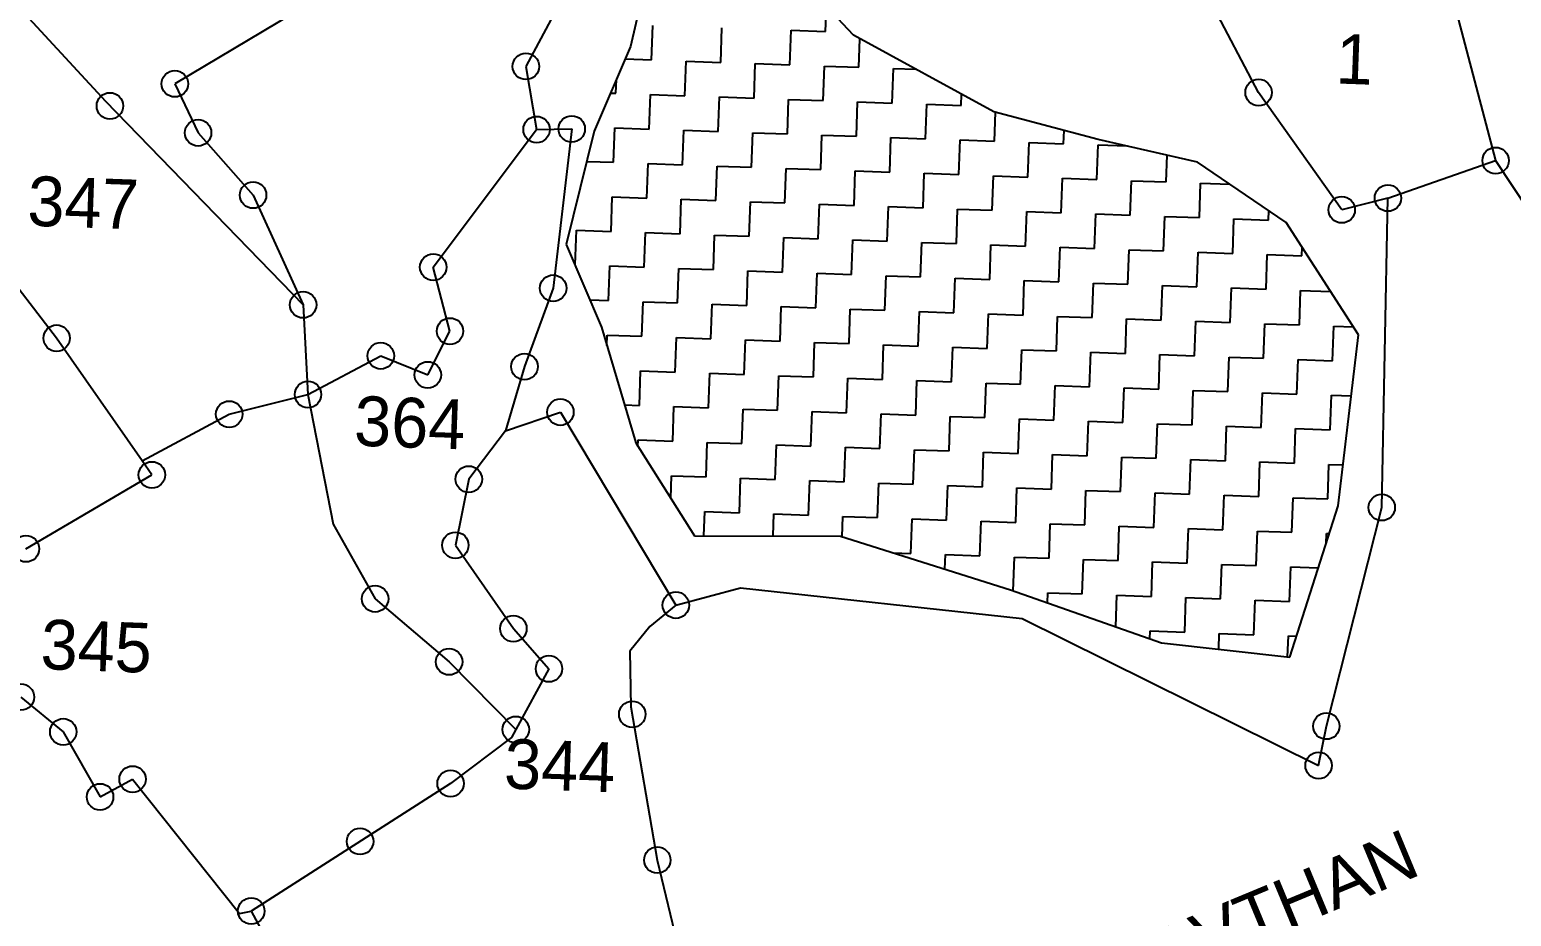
# Model space of a CAD drawing. Header units: metres. Extents: x 287345 to 291891, y 1993918 to 1999987.
# Drawn here: x 289966.5 to 290397.9, y 1996887.8 to 1997145.8 of the extents above; entities that cross this region are included whole.
import ezdxf
from ezdxf.enums import TextEntityAlignment as Align

# ---------------------------------------------------------------- set-up
doc = ezdxf.new("R2010")
doc.units = ezdxf.units.M
doc.header["$MEASUREMENT"] = 0
for name, color, linetype in [('POLY_HATCH', 12, 'Continuous'), ('POLY_PARCEL', 6, 'Continuous'), ('TEXT_MAPIN', 7, 'Continuous'), ('TEXT_PARCEL', 7, 'Continuous')]:
    doc.layers.add(name, color=color, linetype=linetype)
doc.styles.get("Standard").update_dxf_attribs({"font": 'arial.ttf'})
doc.styles.add('TEXT_MAP', font='')
doc.styles.get('TEXT_MAP').set_extended_font_data('Kruti Dev 050')

msp = doc.modelspace()

# ---------------------------------------------------------------- linework, layer by layer
for centre in [(290110.99, 1997135.16), (290008.8, 1997130.1), (290324.28, 1997127.56), (289989.9, 1997123.64), (290114.11, 1997116.76), (290124.34, 1997116.94), (290015.57, 1997115.83), (290393.29, 1997107.73), (290031.57, 1997097.71), (290361.93, 1997096.83), (290348.49, 1997093.43), (290084.01, 1997076.72), (290118.93, 1997070.59), (290046.15, 1997065.78), (289974.39, 1997056.04), (290088.9, 1997058.07), (290068.76, 1997050.93), (290110.59, 1997047.76), (290082.44, 1997045.36), (290047.56, 1997039.66), (290121.04, 1997034.53), (290024.63, 1997033.91), (290002.11, 1997016.25), (290094.37, 1997014.99), (290360.13, 1997006.8), (290090.46, 1996995.77), (289965.47, 1996994.77), (290067.11, 1996980.2), (290154.65, 1996978.36), (290107.36, 1996971.51), (290088.65, 1996961.88), (290117.71, 1996959.85), (289964.01, 1996951.61), (290141.96, 1996946.58), (289976.31, 1996941.47), (290108.05, 1996942.14), (290344.01, 1996943.15), (290341.75, 1996931.68), (289996.51, 1996927.68), (289987.04, 1996922.53), (290089.08, 1996926.44), (290062.74, 1996909.6), (290149.25, 1996904.17), (290031.03, 1996889.33)]:
    msp.add_circle(centre, 3.85)
at = {"layer": 'POLY_HATCH'}
for p, q in [((290159.6, 1997220.92), (290141.48, 1997140.97)), ((290206.33, 1997144.22), (290184.9, 1997167.21)), ((290247.26, 1997121.92), (290206.33, 1997144.22)), ((290141.48, 1997140.97), (290130.87, 1997116.33)), ((290277.56, 1997113.9), (290247.26, 1997121.92)), ((290130.87, 1997116.33), (290122.75, 1997083.27)), ((290306.53, 1997107.32), (290277.56, 1997113.9)), ((290332.32, 1997089.73), (290306.53, 1997107.32)), ((290353.41, 1997057.03), (290332.32, 1997089.73)), ((290122.75, 1997083.27), (290133.02, 1997059.28)), ((290133.02, 1997059.28), (290142.95, 1997025.58)), ((290347.48, 1997007.21), (290353.41, 1997057.03)), ((290142.95, 1997025.58), (290160.07, 1996998.57)), ((290333.41, 1996963.24), (290347.48, 1997007.21)), ((290160.07, 1996998.57), (290202.57, 1996998.44)), ((290202.57, 1996998.44), (290252.07, 1996982.79)), ((290252.07, 1996982.79), (290296.01, 1996967.34)), ((290296.01, 1996967.34), (290333.41, 1996963.24))]:
    msp.add_line(p, q, dxfattribs=at)
at = {"layer": 'POLY_HATCH', "linetype": 'Continuous'}
for p, q in [((290198.23, 1997145.31), (290198.49, 1997152.63)), ((290147.6, 1997137.04), (290147.96, 1997147.09)), ((290167.71, 1997136.33), (290168.07, 1997146.38)), ((290187.82, 1997135.62), (290188.18, 1997145.67)), ((290188.18, 1997145.67), (290198.23, 1997145.31)), ((290207.93, 1997134.9), (290208.22, 1997143.19)), ((290139.9, 1997137.31), (290147.6, 1997137.04)), ((290157.3, 1997126.63), (290157.66, 1997136.68)), ((290157.66, 1997136.68), (290167.71, 1997136.33)), ((290177.41, 1997125.92), (290177.77, 1997135.97)), ((290177.77, 1997135.97), (290187.82, 1997135.62)), ((290197.52, 1997125.21), (290197.88, 1997135.26)), ((290197.88, 1997135.26), (290207.93, 1997134.9)), ((290217.63, 1997124.49), (290217.98, 1997134.55)), ((290217.98, 1997134.55), (290224.51, 1997134.32)), ((290137.19, 1997127.34), (290137.33, 1997131.34)), ((290135.63, 1997127.4), (290137.19, 1997127.34)), ((290146.89, 1997116.93), (290147.25, 1997126.98)), ((290147.25, 1997126.98), (290157.3, 1997126.63)), ((290167, 1997116.22), (290167.36, 1997126.27)), ((290167.36, 1997126.27), (290177.41, 1997125.92)), ((290187.11, 1997115.51), (290187.46, 1997125.56)), ((290187.46, 1997125.56), (290197.52, 1997125.21)), ((290207.22, 1997114.8), (290207.57, 1997124.85)), ((290207.57, 1997124.85), (290217.63, 1997124.49)), ((290237.74, 1997123.78), (290237.85, 1997127.05)), ((290227.33, 1997114.08), (290227.68, 1997124.14)), ((290227.68, 1997124.14), (290237.74, 1997123.78)), ((290247.44, 1997113.37), (290247.73, 1997121.8)), ((290136.48, 1997107.23), (290136.84, 1997117.29)), ((290136.84, 1997117.29), (290146.89, 1997116.93)), ((290156.59, 1997106.52), (290156.95, 1997116.57)), ((290156.95, 1997116.57), (290167, 1997116.22)), ((290176.7, 1997105.81), (290177.05, 1997115.86)), ((290177.05, 1997115.86), (290187.11, 1997115.51)), ((290267.54, 1997112.66), (290267.68, 1997116.52)), ((290196.81, 1997105.1), (290197.16, 1997115.15)), ((290197.16, 1997115.15), (290207.22, 1997114.8)), ((290216.92, 1997104.38), (290217.27, 1997114.44)), ((290217.27, 1997114.44), (290227.33, 1997114.08)), ((290237.03, 1997103.67), (290237.38, 1997113.73)), ((290237.38, 1997113.73), (290247.44, 1997113.37)), ((290257.13, 1997102.96), (290257.49, 1997113.02)), ((290257.49, 1997113.02), (290267.54, 1997112.66)), ((290277.24, 1997102.25), (290277.6, 1997112.3)), ((290277.6, 1997112.3), (290285.89, 1997112.01)), ((290128.7, 1997107.51), (290136.48, 1997107.23)), ((290297.35, 1997101.54), (290297.63, 1997109.34)), ((290146.18, 1997096.82), (290146.54, 1997106.88)), ((290146.54, 1997106.88), (290156.59, 1997106.52)), ((290166.29, 1997096.11), (290166.64, 1997106.16)), ((290166.64, 1997106.16), (290176.7, 1997105.81)), ((290186.4, 1997095.4), (290186.75, 1997105.45)), ((290186.75, 1997105.45), (290196.81, 1997105.1)), ((290206.51, 1997094.69), (290206.86, 1997104.74)), ((290206.86, 1997104.74), (290216.92, 1997104.38)), ((290226.62, 1997093.97), (290226.97, 1997104.03)), ((290226.97, 1997104.03), (290237.03, 1997103.67)), ((290246.72, 1997093.26), (290247.08, 1997103.32)), ((290247.08, 1997103.32), (290257.13, 1997102.96)), ((290266.83, 1997092.55), (290267.19, 1997102.61)), ((290267.19, 1997102.61), (290277.24, 1997102.25)), ((290286.94, 1997091.84), (290287.3, 1997101.89)), ((290287.3, 1997101.89), (290297.35, 1997101.54)), ((290307.05, 1997091.13), (290307.41, 1997101.18)), ((290307.41, 1997101.18), (290315.98, 1997100.88)), ((290135.77, 1997087.12), (290136.12, 1997097.18)), ((290136.12, 1997097.18), (290146.18, 1997096.82)), ((290155.88, 1997086.41), (290156.23, 1997096.47)), ((290156.23, 1997096.47), (290166.29, 1997096.11)), ((290175.99, 1997085.7), (290176.34, 1997095.75)), ((290176.34, 1997095.75), (290186.4, 1997095.4)), ((290196.1, 1997084.99), (290196.45, 1997095.04)), ((290196.45, 1997095.04), (290206.51, 1997094.69)), ((290216.21, 1997084.28), (290216.56, 1997094.33)), ((290216.56, 1997094.33), (290226.62, 1997093.97)), ((290236.31, 1997083.56), (290236.67, 1997093.62)), ((290236.67, 1997093.62), (290246.72, 1997093.26)), ((290256.42, 1997082.85), (290256.78, 1997092.91)), ((290256.78, 1997092.91), (290266.83, 1997092.55)), ((290276.53, 1997082.14), (290276.89, 1997092.2)), ((290276.89, 1997092.2), (290286.94, 1997091.84)), ((290296.64, 1997081.43), (290297, 1997091.48)), ((290297, 1997091.48), (290307.05, 1997091.13)), ((290316.75, 1997080.72), (290317.11, 1997090.77)), ((290317.11, 1997090.77), (290327.16, 1997090.42)), ((290327.16, 1997090.42), (290327.26, 1997093.19)), ((290125.36, 1997077.42), (290125.71, 1997087.48)), ((290125.71, 1997087.48), (290135.77, 1997087.12)), ((290145.47, 1997076.71), (290145.82, 1997086.77)), ((290145.82, 1997086.77), (290155.88, 1997086.41)), ((290165.58, 1997076), (290165.93, 1997086.05)), ((290165.93, 1997086.05), (290175.99, 1997085.7)), ((290185.69, 1997075.29), (290186.04, 1997085.34)), ((290186.04, 1997085.34), (290196.1, 1997084.99)), ((290205.79, 1997074.58), (290206.15, 1997084.63)), ((290206.15, 1997084.63), (290216.21, 1997084.28)), ((290225.9, 1997073.87), (290226.26, 1997083.92)), ((290226.26, 1997083.92), (290236.31, 1997083.56)), ((290246.01, 1997073.15), (290246.37, 1997083.21)), ((290246.37, 1997083.21), (290256.42, 1997082.85)), ((290266.12, 1997072.44), (290266.48, 1997082.5)), ((290266.48, 1997082.5), (290276.53, 1997082.14)), ((290286.23, 1997071.73), (290286.59, 1997081.79)), ((290286.59, 1997081.79), (290296.64, 1997081.43)), ((290336.86, 1997080.01), (290336.95, 1997082.56)), ((290125.25, 1997077.43), (290125.36, 1997077.42)), ((290135.06, 1997067.01), (290135.41, 1997077.07)), ((290135.41, 1997077.07), (290145.47, 1997076.71)), ((290306.34, 1997071.02), (290306.7, 1997081.07)), ((290306.7, 1997081.07), (290316.75, 1997080.72)), ((290326.45, 1997070.31), (290326.8, 1997080.36)), ((290326.8, 1997080.36), (290336.86, 1997080.01)), ((290155.17, 1997066.3), (290155.52, 1997076.36)), ((290155.52, 1997076.36), (290165.58, 1997076)), ((290175.28, 1997065.59), (290175.63, 1997075.64)), ((290175.63, 1997075.64), (290185.69, 1997075.29)), ((290195.38, 1997064.88), (290195.74, 1997074.93)), ((290195.74, 1997074.93), (290205.79, 1997074.58)), ((290215.49, 1997064.17), (290215.85, 1997074.22)), ((290215.85, 1997074.22), (290225.9, 1997073.87)), ((290235.6, 1997063.46), (290235.96, 1997073.51)), ((290235.96, 1997073.51), (290246.01, 1997073.15)), ((290255.71, 1997062.74), (290256.07, 1997072.8)), ((290256.07, 1997072.8), (290266.12, 1997072.44)), ((290275.82, 1997062.03), (290276.18, 1997072.09)), ((290276.18, 1997072.09), (290286.23, 1997071.73)), ((290295.93, 1997061.32), (290296.29, 1997071.38)), ((290296.29, 1997071.38), (290306.34, 1997071.02)), ((290316.04, 1997060.61), (290316.39, 1997070.66)), ((290316.39, 1997070.66), (290326.45, 1997070.31)), ((290336.15, 1997059.9), (290336.5, 1997069.95)), ((290336.5, 1997069.95), (290345.28, 1997069.64)), ((290129.63, 1997067.21), (290135.06, 1997067.01)), ((290144.76, 1997056.6), (290145.11, 1997066.66)), ((290145.11, 1997066.66), (290155.17, 1997066.3)), ((290164.87, 1997055.89), (290165.22, 1997065.95)), ((290165.22, 1997065.95), (290175.28, 1997065.59)), ((290184.97, 1997055.18), (290185.33, 1997065.23)), ((290185.33, 1997065.23), (290195.38, 1997064.88)), ((290205.08, 1997054.47), (290205.44, 1997064.52)), ((290205.44, 1997064.52), (290215.49, 1997064.17)), ((290225.19, 1997053.76), (290225.55, 1997063.81)), ((290225.55, 1997063.81), (290235.6, 1997063.46)), ((290245.3, 1997053.05), (290245.66, 1997063.1)), ((290245.66, 1997063.1), (290255.71, 1997062.74)), ((290265.41, 1997052.33), (290265.77, 1997062.39)), ((290265.77, 1997062.39), (290275.82, 1997062.03)), ((290285.52, 1997051.62), (290285.87, 1997061.68)), ((290285.87, 1997061.68), (290295.93, 1997061.32)), ((290305.63, 1997050.91), (290305.98, 1997060.96)), ((290305.98, 1997060.96), (290316.04, 1997060.61)), ((290325.74, 1997050.2), (290326.09, 1997060.25)), ((290326.09, 1997060.25), (290336.15, 1997059.9)), ((290134.6, 1997053.95), (290134.7, 1997056.96)), ((290134.7, 1997056.96), (290144.76, 1997056.6)), ((290154.45, 1997046.19), (290154.81, 1997056.25)), ((290154.81, 1997056.25), (290164.87, 1997055.89)), ((290174.56, 1997045.48), (290174.92, 1997055.54)), ((290174.92, 1997055.54), (290184.97, 1997055.18)), ((290345.85, 1997049.49), (290346.2, 1997059.54)), ((290346.2, 1997059.54), (290351.92, 1997059.34)), ((290194.67, 1997044.77), (290195.03, 1997054.82)), ((290195.03, 1997054.82), (290205.08, 1997054.47)), ((290214.78, 1997044.06), (290215.14, 1997054.11)), ((290215.14, 1997054.11), (290225.19, 1997053.76)), ((290234.89, 1997043.35), (290235.25, 1997053.4)), ((290235.25, 1997053.4), (290245.3, 1997053.05)), ((290255, 1997042.63), (290255.36, 1997052.69)), ((290255.36, 1997052.69), (290265.41, 1997052.33)), ((290275.11, 1997041.92), (290275.46, 1997051.98)), ((290275.46, 1997051.98), (290285.52, 1997051.62)), ((290295.22, 1997041.21), (290295.57, 1997051.27)), ((290295.57, 1997051.27), (290305.63, 1997050.91)), ((290315.33, 1997040.5), (290315.68, 1997050.55)), ((290315.68, 1997050.55), (290325.74, 1997050.2)), ((290335.44, 1997039.79), (290335.79, 1997049.84)), ((290335.79, 1997049.84), (290345.85, 1997049.49)), ((290144.04, 1997036.49), (290144.4, 1997046.55)), ((290144.4, 1997046.55), (290154.45, 1997046.19)), ((290164.15, 1997035.78), (290164.51, 1997045.84)), ((290164.51, 1997045.84), (290174.56, 1997045.48)), ((290184.26, 1997035.07), (290184.62, 1997045.13)), ((290184.62, 1997045.13), (290194.67, 1997044.77)), ((290204.37, 1997034.36), (290204.73, 1997044.41)), ((290204.73, 1997044.41), (290214.78, 1997044.06)), ((290224.48, 1997033.65), (290224.84, 1997043.7)), ((290224.84, 1997043.7), (290234.89, 1997043.35)), ((290244.59, 1997032.94), (290244.95, 1997042.99)), ((290244.95, 1997042.99), (290255, 1997042.63)), ((290264.7, 1997032.22), (290265.05, 1997042.28)), ((290265.05, 1997042.28), (290275.11, 1997041.92)), ((290284.81, 1997031.51), (290285.16, 1997041.57)), ((290285.16, 1997041.57), (290295.22, 1997041.21)), ((290304.92, 1997030.8), (290305.27, 1997040.86)), ((290305.27, 1997040.86), (290315.33, 1997040.5)), ((290325.03, 1997030.09), (290325.38, 1997040.14)), ((290325.38, 1997040.14), (290335.44, 1997039.79)), ((290345.13, 1997029.38), (290345.49, 1997039.43)), ((290345.49, 1997039.43), (290351.29, 1997039.23)), ((290139.69, 1997036.65), (290144.04, 1997036.49)), ((290153.74, 1997026.08), (290154.1, 1997036.14)), ((290154.1, 1997036.14), (290164.15, 1997035.78)), ((290173.85, 1997025.37), (290174.21, 1997035.43)), ((290174.21, 1997035.43), (290184.26, 1997035.07)), ((290193.96, 1997024.66), (290194.32, 1997034.72)), ((290194.32, 1997034.72), (290204.37, 1997034.36)), ((290214.07, 1997023.95), (290214.43, 1997034)), ((290214.43, 1997034), (290224.48, 1997033.65)), ((290234.18, 1997023.24), (290234.54, 1997033.29)), ((290234.54, 1997033.29), (290244.59, 1997032.94)), ((290254.29, 1997022.53), (290254.64, 1997032.58)), ((290254.64, 1997032.58), (290264.7, 1997032.22)), ((290274.4, 1997021.81), (290274.75, 1997031.87)), ((290274.75, 1997031.87), (290284.81, 1997031.51)), ((290294.51, 1997021.1), (290294.86, 1997031.16)), ((290294.86, 1997031.16), (290304.92, 1997030.8)), ((290314.62, 1997020.39), (290314.97, 1997030.45)), ((290314.97, 1997030.45), (290325.03, 1997030.09)), ((290334.72, 1997019.68), (290335.08, 1997029.73)), ((290335.08, 1997029.73), (290345.13, 1997029.38)), ((290143.62, 1997024.53), (290143.69, 1997026.44)), ((290143.69, 1997026.44), (290153.74, 1997026.08)), ((290163.44, 1997015.67), (290163.8, 1997025.73)), ((290163.8, 1997025.73), (290173.85, 1997025.37)), ((290183.55, 1997014.96), (290183.91, 1997025.02)), ((290183.91, 1997025.02), (290193.96, 1997024.66)), ((290203.66, 1997014.25), (290204.02, 1997024.3)), ((290204.02, 1997024.3), (290214.07, 1997023.95)), ((290223.77, 1997013.54), (290224.12, 1997023.59)), ((290224.12, 1997023.59), (290234.18, 1997023.24)), ((290243.88, 1997012.83), (290244.23, 1997022.88)), ((290244.23, 1997022.88), (290254.29, 1997022.53)), ((290263.99, 1997012.12), (290264.34, 1997022.17)), ((290264.34, 1997022.17), (290274.4, 1997021.81)), ((290284.1, 1997011.4), (290284.45, 1997021.46)), ((290284.45, 1997021.46), (290294.51, 1997021.1)), ((290304.2, 1997010.69), (290304.56, 1997020.75)), ((290304.56, 1997020.75), (290314.62, 1997020.39)), ((290324.31, 1997009.98), (290324.67, 1997020.04)), ((290324.67, 1997020.04), (290334.72, 1997019.68)), ((290344.42, 1997009.27), (290344.78, 1997019.32)), ((290344.78, 1997019.32), (290348.9, 1997019.18)), ((290153.16, 1997009.48), (290153.39, 1997016.03)), ((290153.39, 1997016.03), (290163.44, 1997015.67)), ((290173.14, 1997005.26), (290173.5, 1997015.32)), ((290173.5, 1997015.32), (290183.55, 1997014.96)), ((290193.25, 1997004.55), (290193.61, 1997014.61)), ((290193.61, 1997014.61), (290203.66, 1997014.25)), ((290213.36, 1997003.84), (290213.71, 1997013.89)), ((290213.71, 1997013.89), (290223.77, 1997013.54)), ((290233.47, 1997003.13), (290233.82, 1997013.18)), ((290233.82, 1997013.18), (290243.88, 1997012.83)), ((290253.58, 1997002.42), (290253.93, 1997012.47)), ((290253.93, 1997012.47), (290263.99, 1997012.12)), ((290273.69, 1997001.71), (290274.04, 1997011.76)), ((290274.04, 1997011.76), (290284.1, 1997011.4)), ((290293.79, 1997000.99), (290294.15, 1997011.05)), ((290294.15, 1997011.05), (290304.2, 1997010.69)), ((290313.9, 1997000.28), (290314.26, 1997010.34)), ((290314.26, 1997010.34), (290324.31, 1997009.98)), ((290334.01, 1996999.57), (290334.37, 1997009.63)), ((290334.37, 1997009.63), (290344.42, 1997009.27)), ((290162.84, 1996998.56), (290163.09, 1997005.62)), ((290163.09, 1997005.62), (290173.14, 1997005.26)), ((290182.97, 1996998.5), (290183.2, 1997004.91)), ((290183.2, 1997004.91), (290193.25, 1997004.55)), ((290203.09, 1996998.27), (290203.3, 1997004.2)), ((290203.3, 1997004.2), (290213.36, 1997003.84)), ((290223.06, 1996993.43), (290223.41, 1997003.48)), ((290223.41, 1997003.48), (290233.47, 1997003.13)), ((290243.17, 1996992.72), (290243.52, 1997002.77)), ((290243.52, 1997002.77), (290253.58, 1997002.42)), ((290263.28, 1996992.01), (290263.63, 1997002.06)), ((290263.63, 1997002.06), (290273.69, 1997001.71)), ((290283.38, 1996991.3), (290283.74, 1997001.35)), ((290283.74, 1997001.35), (290293.79, 1997000.99)), ((290303.49, 1996990.58), (290303.85, 1997000.64)), ((290303.85, 1997000.64), (290313.9, 1997000.28)), ((290323.6, 1996989.87), (290323.96, 1996999.93)), ((290323.96, 1996999.93), (290334.01, 1996999.57)), ((290343.96, 1996996.22), (290344.07, 1996999.21)), ((290344.07, 1996999.21), (290344.91, 1996999.18)), ((290217.84, 1996993.61), (290223.06, 1996993.43)), ((290232.96, 1996988.83), (290233.11, 1996993.07)), ((290233.11, 1996993.07), (290243.17, 1996992.72)), ((290252.87, 1996982.51), (290253.22, 1996992.36)), ((290253.22, 1996992.36), (290263.28, 1996992.01)), ((290272.97, 1996981.6), (290273.33, 1996991.65)), ((290273.33, 1996991.65), (290283.38, 1996991.3)), ((290293.08, 1996980.88), (290293.44, 1996990.94)), ((290293.44, 1996990.94), (290303.49, 1996990.58)), ((290313.19, 1996980.17), (290313.55, 1996990.23)), ((290313.55, 1996990.23), (290323.6, 1996989.87)), ((290333.3, 1996979.46), (290333.66, 1996989.52)), ((290333.66, 1996989.52), (290341.73, 1996989.23)), ((290262.82, 1996979.01), (290262.92, 1996981.95)), ((290262.92, 1996981.95), (290272.97, 1996981.6)), ((290282.7, 1996972.02), (290283.03, 1996981.24)), ((290283.03, 1996981.24), (290293.08, 1996980.88)), ((290302.78, 1996970.47), (290303.14, 1996980.53)), ((290303.14, 1996980.53), (290313.19, 1996980.17)), ((290322.89, 1996969.76), (290323.25, 1996979.82)), ((290323.25, 1996979.82), (290333.3, 1996979.46)), ((290292.65, 1996968.53), (290292.73, 1996970.83)), ((290292.73, 1996970.83), (290302.78, 1996970.47)), ((290312.67, 1996965.51), (290312.84, 1996970.12)), ((290312.84, 1996970.12), (290322.89, 1996969.76)), ((290332.73, 1996963.31), (290332.95, 1996969.41)), ((290332.95, 1996969.41), (290335.36, 1996969.32))]:
    msp.add_line(p, q, dxfattribs=at)
at = {"layer": 'POLY_PARCEL'}
for p, q in [((290139.8, 1997188.99), (290110.99, 1997135.16)), ((289956.07, 1997160.35), (289988.57, 1997125.01)), ((290059.27, 1997160.29), (290008.8, 1997130.1)), ((290324.28, 1997127.56), (290310.42, 1997153.92)), ((290381.55, 1997152.33), (290393.29, 1997107.73)), ((290110.99, 1997135.16), (290114.11, 1997116.76)), ((290008.8, 1997130.1), (290015.57, 1997115.83)), ((289988.57, 1997125.01), (290046.15, 1997065.78)), ((290348.49, 1997093.43), (290324.28, 1997127.56)), ((290015.57, 1997115.83), (290031.57, 1997097.71)), ((290084.01, 1997076.72), (290114.11, 1997116.76)), ((290114.11, 1997116.76), (290124.34, 1997116.94)), ((290124.34, 1997116.94), (290118.93, 1997070.59)), ((290361.93, 1997096.83), (290393.29, 1997107.73)), ((290393.29, 1997107.73), (290402.94, 1997093.07)), ((289974.39, 1997056.04), (289944.92, 1997094.21)), ((290031.57, 1997097.71), (290046.15, 1997065.78)), ((290361.93, 1997096.83), (290348.49, 1997093.43)), ((290360.13, 1997006.8), (290361.93, 1997096.83)), ((290088.9, 1997058.07), (290084.01, 1997076.72)), ((290118.93, 1997070.59), (290110.59, 1997047.76)), ((290046.15, 1997065.78), (290047.56, 1997039.66)), ((289999.27, 1997020.32), (289974.39, 1997056.04)), ((290082.44, 1997045.36), (290088.9, 1997058.07)), ((290047.56, 1997039.66), (290068.76, 1997050.93)), ((290068.76, 1997050.93), (290082.44, 1997045.36)), ((290110.59, 1997047.76), (290105.09, 1997029.13)), ((290024.63, 1997033.91), (290047.56, 1997039.66)), ((290047.56, 1997039.66), (290054.93, 1997001.88)), ((289999.27, 1997020.32), (290024.63, 1997033.91)), ((290105.09, 1997029.13), (290121.04, 1997034.53)), ((290121.04, 1997034.53), (290154.65, 1996978.36)), ((290105.09, 1997029.13), (290094.37, 1997014.99)), ((290002.11, 1997016.25), (289999.27, 1997020.32)), ((289965.47, 1996994.77), (290002.11, 1997016.25)), ((290094.37, 1997014.99), (290090.46, 1996995.77)), ((290344.01, 1996943.15), (290360.13, 1997006.8)), ((290054.93, 1997001.88), (290067.11, 1996980.2)), ((290090.46, 1996995.77), (290107.36, 1996971.51)), ((290154.65, 1996978.36), (290173.46, 1996983.37)), ((290173.46, 1996983.37), (290255.43, 1996974.47)), ((290067.11, 1996980.2), (290088.65, 1996961.88)), ((290154.65, 1996978.36), (290147.03, 1996972.17)), ((290255.43, 1996974.47), (290341.75, 1996931.68)), ((290107.36, 1996971.51), (290117.71, 1996959.85)), ((290147.03, 1996972.17), (290141.23, 1996964.98)), ((290141.23, 1996964.98), (290141.58, 1996948.8)), ((290088.65, 1996961.88), (290108.05, 1996942.14)), ((290117.71, 1996959.85), (290108.05, 1996942.14)), ((289964.01, 1996951.61), (289976.31, 1996941.47)), ((290141.58, 1996948.8), (290149.25, 1996904.17)), ((289976.31, 1996941.47), (289987.04, 1996922.53)), ((290106.77, 1996939.8), (290089.08, 1996926.44)), ((290108.05, 1996942.14), (290106.77, 1996939.8)), ((290341.75, 1996931.68), (290344.01, 1996943.15)), ((289987.04, 1996922.53), (289996.51, 1996927.68)), ((289996.51, 1996927.68), (290027.63, 1996888.61)), ((290089.08, 1996926.44), (290031.03, 1996889.33)), ((290149.25, 1996904.17), (290158.11, 1996867.36)), ((290027.63, 1996888.61), (290031.03, 1996889.33)), ((290031.03, 1996889.33), (290040.54, 1996871.7))]:
    msp.add_line(p, q, dxfattribs=at)

# ---------------------------------------------------------------- texts
at = {"layer": 'TEXT_MAPIN'}
msp.add_text('GAVTHAN', height=14.488, rotation=22.5605, dxfattribs=at).set_placement((290281.72, 1996862.59))
at = {"layer": 'TEXT_PARCEL', "style": 'TEXT_MAP'}
for s, height, p in [('1', 14.49, (290352.2, 1997137.24)), ('347', 14.488, (289982.12, 1997095.49)), ('364', 14.488, (290077.23, 1997031.47)), ('345', 14.488, (289985.96, 1996966.44)), ('344', 14.488, (290120.9, 1996931.68))]:
    msp.add_text(s, height=height, rotation=357.9734, dxfattribs=at).set_placement(p, align=Align.MIDDLE)

doc.saveas('drawing.dxf')
